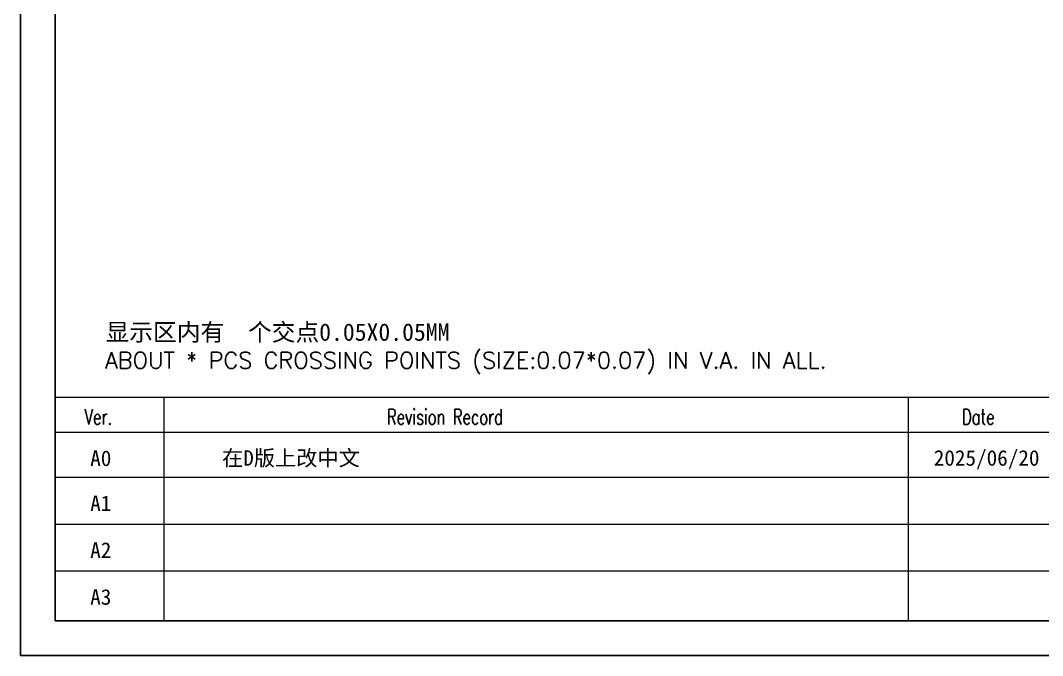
# Model space of a CAD drawing. Header units: millimetres. Extents: x 1653 to 3206, y -200 to 97.
# Drawn here: x 1913.3 to 1998.4, y -199.6 to -146.7 of the extents above; entities that cross this region are included whole.
import ezdxf

# ---------------------------------------------------------------- set-up
doc = ezdxf.new("R2010")
doc.units = ezdxf.units.MM
doc.header["$LTSCALE"] = 3
doc.layers.add('DIM', color=4, linetype='Continuous')
doc.styles.get("Standard").update_dxf_attribs({"font": 'simplex.shx'})
doc.styles.add('WMF-宋体0', font='SimSun.ttf')
doc.styles.add('样式 1', font='SimSun.ttf')

# ---------------------------------------------------------------- blocks, each defined once
blk = doc.blocks.new('T')
for points in [[(0, 0), (297, 0), (297, 210), (0, 210)], [(4, 4), (293, 4), (293, 206), (4, 206)]]:
    blk.add_lwpolyline(points, close=True)
blk = doc.blocks.new('T2')
at = {"lineweight": 20}
for p, q in [((12.63, 0), (12.63, 25.87)), ((98.71, 0), (98.71, 25.87)), ((0, 21.82), (117, 21.82)), ((0, 16.61), (117, 16.61)), ((0, 11.2), (117, 11.2)), ((0, 5.78), (117, 5.78))]:
    blk.add_line(p, q, dxfattribs=at)
blk.add_lwpolyline([(176.11, 0), (0, 0), (0, 25.87), (176.11, 25.87)], close=True, dxfattribs=at)
at = {"lineweight": 20, "width": 0.7}
for s, height, p in [('Ver.', 1.79, (3.44, 22.7)), ('Revision Record', 1.7896, (38.39, 22.7)), ('Date', 1.79, (104.91, 22.7))]:
    blk.add_text(s, height=height, dxfattribs=at).set_placement(p)
at = {"layer": 'DIM', "lineweight": 20, "style": 'WMF-宋体0'}
for s, p in [('A0', (4.07, 17.91)), ('A1', (4.07, 12.7)), ('A2', (4.07, 7.29)), ('A3', (4.07, 1.87))]:
    blk.add_text(s, height=1.798, dxfattribs=at).set_placement(p)
at = {"layer": 'DIM', "style": 'WMF-宋体0'}
for s, p in [('在D版上改中文', (19.32, 17.94)), ('2025/06/20', (101.64, 17.95))]:
    blk.add_text(s, height=1.798, dxfattribs=at).set_placement(p)

msp = doc.modelspace()

# ---------------------------------------------------------------- block references
at = {"xscale": 0.7200000000000001, "yscale": 0.7200000000000001, "zscale": 0.7200000000000001}
msp.add_blockref('T', (1913.308, -199.603), dxfattribs=at)
at = {"ltscale": 5, "xscale": 0.7200000000000001, "yscale": 0.7200000000000001, "zscale": 0.7200000000000001}
msp.add_blockref('T2', (1916.188, -196.723), dxfattribs=at)

# ---------------------------------------------------------------- texts
at = {"layer": 'DIM', "ltscale": 5, "style": '样式 1'}
msp.add_text('显示区内有  个交点0.05X0.05MM', height=1.44981, dxfattribs=at).set_placement((1920.396, -173.402))
at = {"layer": 'DIM'}
msp.add_text('ABOUT * PCS CROSSING POINTS (SIZE:0.07*0.07) IN V.A. IN ALL.', height=1.36921, dxfattribs=at).set_placement((1920.359, -175.709))

doc.saveas('drawing.dxf')
